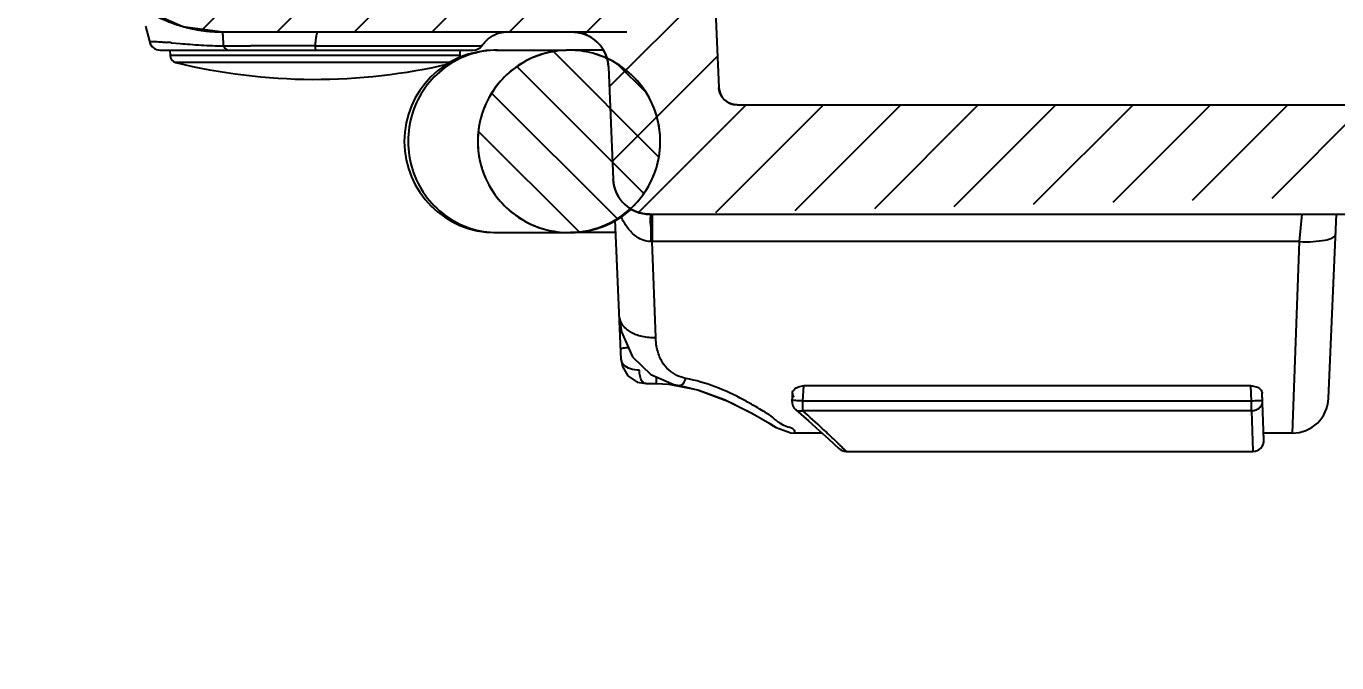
# Model space of a CAD drawing. Header units: millimetres. Extents: x 186 to 1161, y 123 to 802.
# Drawn here: x 223.36 to 259.27, y 436.98 to 454.43 of the extents above; entities that cross this region are included whole.
import ezdxf

# ---------------------------------------------------------------- set-up
doc = ezdxf.new("R2010")
doc.units = ezdxf.units.MM
doc.layers.add('dim', color=3, linetype='Continuous', lineweight=9)
doc.styles.add('FFS', font='')
doc.styles.get('FFS').set_extended_font_data('FangSong_GB2312')
doc.dimstyles.new('YanXiu', dxfattribs={"dimtxt": 2.5, "dimasz": 2.2, "dimexe": 0.66, "dimexo": 0.66, "dimgap": 0.66, "dimtad": 0, "dimzin": 1, "dimdsep": 46, "dimtxsty": 'FFS', "dimcen": 0, "dimclrd": 256, "dimclre": 131, "dimclrt": 42, "dimazin": 0, "dimtfac": 1, "dimtofl": 0, "dimtmove": 0, "dimatfit": 3, "dimfxl": 1, "dimlwd": 5, "dimlwe": 5, "dimarcsym": 0})

# ---------------------------------------------------------------- blocks, each defined once
blk = doc.blocks.new('*D111')
at = {"layer": 'Defpoints', "color": 0}
for p in [(224.2689932408221, 476.2753948796533), (217.707384913263, 457.2753948782536), (229.1189213311227, 457.2753948782536)]:
    blk.add_point(p, dxfattribs=at)
at = {"layer": 'dim', "color": 131, "lineweight": 5}
for p, q in [((223.0695932408221, 476.2753948796533), (216.507984913263, 476.2753948796533)), ((227.9195213311227, 457.2753948782536), (216.507984913263, 457.2753948782536))]:
    blk.add_line(p, q, dxfattribs=at)
at = {"layer": 'dim', "lineweight": 5}
for p, q in [((217.707384913263, 471.4753948796533), (217.707384913263, 462.0753948782536)), ((217.707384913263, 466.7753948789534), (207.3877940989333, 460.5139719427937)), ((207.3877940989333, 460.5139719427937), (207.3877940989333, 458.1151719427937))]:
    blk.add_line(p, q, dxfattribs=at)
at = {"layer": 'dim'}
for points in [[(216.907384913263, 471.4753948796533), (218.507384913263, 471.4753948796533), (217.707384913263, 476.2753948796533)], [(216.907384913263, 462.0753948782536), (218.507384913263, 462.0753948782536), (217.707384913263, 457.2753948782536)]]:
    blk.add_solid(points, dxfattribs=at)
at = {"layer": 'dim', "color": 42, "insert": (207.3877940989332, 447.2022584292802), "char_height": 6, "attachment_point": 5, "rotation": 90, "style": 'FFS'}
blk.add_mtext('19.00', dxfattribs=at)

msp = doc.modelspace()

# ---------------------------------------------------------------- hatches: boundary and pattern name
at = {"linetype": 'Continuous'}
h = msp.add_hatch(dxfattribs=at)
h.set_pattern_fill('DEFAULT__7', color=2, scale=1.5, angle=45, style=0, pattern_type=0)
h.set_pattern_definition([(45, (53.79122222052229, 445.4156503102529), (-1.0606601718, 1.0606601718), [])])
edge = h.paths.add_edge_path()
edge.add_line((225.0302352780227, 476.2753948796533), (226.2696865315229, 476.2753948796533))
edge.add_line((226.2871402673227, 478.2753948796533), (226.2696865315229, 476.2753948796533))
edge.add_line((226.2871402673227, 478.2753948796533), (227.7696865534226, 478.2753948796533))
edge.add_line((228.1190924799221, 458.2579428021534), (227.7696865534217, 478.2753948796533))
edge.add_spline(control_points=[(229.1189213307225, 457.2753948782536), (228.5412093955238, 457.2753948785528), (228.1291560984226, 457.6803185261522), (228.1190736348226, 458.2579424731537)], knot_values=[0, 0, 0, 0, 1, 1, 1, 1], weights=[1, 0.8088336329000001, 0.8088336329000001, 1], degree=3, periodic=0)
edge.add_line((229.1189213311227, 457.2753948796533), (241.6622213010223, 457.2753948796533))
edge.add_spline(control_points=[(242.1617454118223, 456.7972045733529), (242.1494072798232, 457.079794256151), (241.9450802028241, 457.2753948796505), (241.6622213010223, 457.2753948796533)], knot_values=[0, 0, 0, 0, 1, 1, 1, 1], weights=[1, 0.8149093079999999, 0.8149093079999999, 1], degree=3, periodic=0)
edge.add_line((242.1617454118223, 456.7972045733529), (242.3382936470225, 452.7535851859527))
edge.add_spline(control_points=[(242.8378177578224, 452.2753948796533), (242.5549588561225, 452.2753948796534), (242.3506317791225, 452.4709955031528), (242.3382936470225, 452.7535851859536)], knot_values=[0, 0, 0, 0, 1, 1, 1, 1], weights=[1, 0.8149093079999999, 0.8149093079999999, 1], degree=3, periodic=0)
edge.add_line((242.8378177578224, 452.2753948796533), (269.5006951998221, 452.2753948796533))
edge.add_spline(control_points=[(270.4826141198228, 452.7535851859536), (270.4779723658221, 452.7004315991533), (270.4369196861226, 452.6045403858532), (270.3125143354227, 452.4860022787532), (270.1504840810221, 452.3959133246533), (269.9607115783219, 452.3296483401534), (269.7456476022226, 452.2866779088533), (269.5851853617223, 452.2753948796533), (269.5006951998221, 452.2753948796533)], knot_values=[0, 0, 0, 0, 0.1666666667, 0.3333333333, 0.5, 0.6666666667, 0.8333333333, 1, 1, 1, 1], degree=3, periodic=0)
edge.add_spline(control_points=[(270.8380207113223, 456.7972045733529), (270.7984253385221, 456.3496425424535), (270.719306739622, 455.4533656583533), (270.6008402899224, 454.105492130753), (270.5220004131224, 453.2046049464532), (270.4826141198228, 452.7535851859536)], knot_values=[0, 0, 0, 0, 0.3333333333, 0.6666666667, 1, 1, 1, 1], degree=3, periodic=0)
edge.add_spline(control_points=[(271.8701575900222, 457.2753948796533), (271.7844208313227, 457.2753948796533), (271.6207672849223, 457.2656186680531), (271.3980811826223, 457.2262407868536), (271.2001472952225, 457.1638382774534), (271.0254370847224, 457.075262643353), (270.8871223517226, 456.9518955484534), (270.8429161474223, 456.8525396078528), (270.8380207113223, 456.7972045733529)], knot_values=[0, 0, 0, 0, 0.1666666667, 0.3333333333, 0.5, 0.6666666667, 0.8333333333, 1, 1, 1, 1], degree=3, periodic=0)
edge.add_line((271.8701575900222, 457.2753948796533), (291.2689919454224, 457.2753948796533))
edge.add_line((291.2689919454224, 454.2753948796533), (291.2689919454224, 457.2753948796533))
edge.add_line((280.6166021642221, 454.2753948796533), (291.2689919454224, 454.2753948796533))
edge.add_spline(control_points=[(277.5031859438222, 453.3190142670535), (277.5135709845226, 453.4039553524533), (277.5914755422218, 453.5548314605528), (277.7946470778224, 453.7321912187533), (278.0668688602227, 453.8822129023536), (278.3913145541219, 454.0043291481531), (278.7407115491224, 454.0986269429529), (279.1373902337218, 454.1748278214534), (279.5748059453226, 454.2306978767535), (280.0613480707225, 454.2665386644528), (280.4252986081219, 454.2753948796533), (280.6166021642221, 454.2753948796533)], knot_values=[0, 0, 0, 0, 0.1111111111, 0.2222222222, 0.3333333333, 0.4444444444, 0.5555555556, 0.6666666667, 0.7777777778, 0.8888888889, 1, 1, 1, 1], degree=3, periodic=0)
edge.add_arc((1397.269252818822, 316.4433947074529), 1128.1006104729, 173.0309707834, 173.1889110912)
edge.add_spline(control_points=[(274.5897549265219, 449.2753948796533), (274.7434735018223, 449.2753948796533), (275.0371146899224, 449.287798362853), (275.4346568626224, 449.3333174470533), (275.793996523922, 449.3999047305531), (276.1171211193223, 449.4842357992536), (276.4093340192221, 449.5862456412531), (276.6711589873221, 449.7089172688536), (276.889775582622, 449.8504966074531), (277.061999754922, 450.0235195662533), (277.1213341308221, 450.1581409204534), (277.1301299303223, 450.2317754923531)], knot_values=[0, 0, 0, 0, 0.1111111111, 0.2222222222, 0.3333333333, 0.4444444444, 0.5555555556, 0.6666666667, 0.7777777778, 0.8888888889, 1, 1, 1, 1], degree=3, periodic=0)
edge.add_line((240.4445884022225, 449.2753948796533), (274.5897549265228, 449.2753948796533))
edge.add_spline(control_points=[(240.4445884022225, 449.2753948796533), (239.8788705986226, 449.2753948796524), (239.4702164446235, 449.6665961267525), (239.4455401806226, 450.2317754923531)], knot_values=[0, 0, 0, 0, 1, 1, 1, 1], weights=[1, 0.8149093079999999, 0.8149093079999999, 1], degree=3, periodic=0)
edge.add_line((239.3107484247221, 453.3190142670535), (239.4455401806217, 450.2317754923531))
edge.add_spline(control_points=[(238.3117002032222, 454.2753948796533), (238.8774180067221, 454.2753948796524), (239.2860721607231, 453.8841936326534), (239.3107484247221, 453.3190142670535)], knot_values=[0, 0, 0, 0, 1, 1, 1, 1], weights=[1, 0.8149093079999999, 0.8149093079999999, 1], degree=3, periodic=0)
edge.add_line((228.7417109119224, 454.2753948796533), (238.3117002032222, 454.2753948796533))
edge.add_spline(control_points=[(224.7430816119222, 458.1706870891528), (224.8031523022236, 455.8766799188505), (226.4469173731221, 454.2753948796478), (228.7417109118223, 454.2753948796533)], knot_values=[0, 0, 0, 0, 1, 1, 1, 1], weights=[1, 0.8108679620999999, 0.8108679620999999, 1], degree=3, periodic=0)
edge.add_line((224.2873233879227, 475.5753948796535), (224.7430816830229, 458.1706870895539))
edge.add_line((224.9689932158226, 475.5753948796535), (224.2873233879227, 475.5753948796535))
edge.add_line((225.0302352780227, 476.2753948796533), (224.9689932158226, 475.5753948796535))
edge = h.paths.add_edge_path()
edge.add_line((291.2689919454224, 450.2317754923531), (291.2689919454224, 449.2753948796533))
edge.add_line((291.2689919454224, 450.2317754923531), (291.2689919454224, 453.3190142670535))
edge.add_line((291.2689919454224, 453.3190142670535), (291.2689919454224, 454.2753948796533))
edge.add_line((291.2689919454224, 454.2753948796533), (291.2689919454224, 457.2753948796533))
edge.add_line((291.2689919454224, 456.7972045733529), (291.2689919454224, 457.2753948796533))
edge.add_line((291.2689919454224, 452.7535851859536), (291.2689919454224, 456.7972045733538))
edge.add_line((291.2689919454224, 452.7535851859536), (291.2689919454224, 452.2753948796533))
edge.add_line((291.2689919454224, 449.5753948796535), (291.2689919454224, 452.2753948796533))
edge.add_line((291.2689919454224, 449.2753948796533), (291.2689919454224, 449.5753948796535))
edge = h.paths.add_edge_path()
edge.add_line((357.5077479736219, 476.2753948796533), (356.2683075586219, 476.2753948796533))
edge.add_line((357.5689900303223, 475.5753948796535), (357.5077479736228, 476.2753948796533))
edge.add_line((357.5689900303223, 475.5753948796535), (358.2506597935226, 475.5753948796535))
edge.add_line((357.7949015420227, 458.1706871030535), (358.2506597935226, 475.5753948796535))
edge.add_spline(control_points=[(353.796272269522, 454.2753948796533), (356.0910658144221, 454.2753948796542), (357.7348308871224, 455.8766799259536), (357.7949015698223, 458.1706871027534)], knot_values=[0, 0, 0, 0, 1, 1, 1, 1], weights=[1, 0.8108679612999999, 0.8108679612999999, 1], degree=3, periodic=0)
edge.add_line((353.796272269522, 454.2753948796533), (340.2516894136215, 454.2753948796533))
edge.add_arc((340.2516893994225, 453.2753947710532), 1.0000001087, 89.99999918799998, 139.4584049884)
edge.add_line((339.4917550314221, 453.9253947506529), (328.3217303842221, 453.9253947506529))
edge.add_line((328.3217303842221, 453.9253947506529), (328.3217303842221, 448.6253950087528))
edge.add_line((339.1703709552221, 448.6253950087528), (328.3217303842221, 448.6253950087528))
edge.add_line((339.0941374070226, 444.2579781468528), (339.170370955223, 448.6253950087528))
edge.add_arc((338.094350366322, 444.2754545930536), 0.9999645245000001, 269.9985444484, 358.9985621318)
edge.add_line((338.0943249630227, 443.2753949285532), (336.9991513172226, 443.2753949285532))
edge.add_line((336.8943876546218, 446.2753948796533), (336.9991513172217, 443.2753949285532))
edge.add_line((325.3756233379227, 446.2753948796533), (336.8943876546227, 446.2753948796533))
edge.add_line((325.3756233379227, 446.2753948796533), (325.2708610311229, 443.2753949285532))
edge.add_line((325.270861031122, 443.2753949285532), (324.488244577622, 443.2753949285532))
edge.add_spline(control_points=[(323.4891982585223, 444.2318411164531), (323.5138835661218, 443.6666686602538), (323.9225366852225, 443.2754757407518), (324.4882479849221, 443.2754769997534)], knot_values=[0, 0, 0, 0, 1, 1, 1, 1], weights=[1, 0.8149125993, 0.8149125993, 1], degree=3, periodic=0)
edge.add_line((323.2689919454224, 449.2753948796533), (323.4891975379223, 444.2318576175537))
edge.add_line((323.2689919454224, 449.2753948796533), (321.2847142792225, 449.2753948796533))
edge.add_line((321.2689919454224, 449.5753948796535), (321.2847142792225, 449.2753948796533))
edge.add_line((321.2689919454224, 449.5753948796535), (291.2689919454224, 449.5753948796535))
edge.add_line((291.2689919454224, 449.5753948796535), (291.2689919454224, 452.2753948796533))
edge.add_line((322.681716620822, 452.2753948796533), (291.2689919454224, 452.2753948796533))
edge.add_line((322.681716620822, 452.2753948796533), (322.7604167294221, 456.7841210828535))
edge.add_spline(control_points=[(322.7604167294221, 456.7841210828535), (322.7651473024244, 457.0551354267525), (322.9508645381247, 457.2525696215523), (323.2210834123225, 457.2738513722531)], knot_values=[0, 0, 0, 0, 1, 1, 1, 1], weights=[1, 0.8268245022, 0.8268245022, 1], degree=3, periodic=0)
edge.add_line((340.8367329885223, 457.2738505322529), (323.2213109757222, 457.2738505322529))
edge.add_spline(control_points=[(340.8369712225222, 457.2738878383532), (340.8498789163486, 457.2748922799295), (340.8628158734223, 457.2753948796301), (340.8757625898224, 457.2753948796533)], knot_values=[0, 0, 0, 0, 1, 1, 1, 1], weights=[1, 0.9994974634999999, 0.9994974634999999, 1], degree=3, periodic=0)
edge.add_line((353.4190507009225, 457.2753948796533), (340.8757625898224, 457.2753948796533))
edge.add_spline(control_points=[(354.418898395922, 458.2579424732528), (354.4088159324219, 457.6803185270535), (353.996762635622, 457.2753948800562), (353.4190507011226, 457.2753948799534)], knot_values=[0, 0, 0, 0, 1, 1, 1, 1], weights=[1, 0.8088336328, 0.8088336328, 1], degree=3, periodic=0)
edge.add_line((354.7683073091221, 478.2753948796533), (354.4189013763225, 458.2579424211533))
edge.add_line((356.2508538201218, 478.2753948796533), (354.7683073091221, 478.2753948796533))
edge.add_line((356.2683075586219, 476.2753948796533), (356.2508538201218, 478.2753948796533))
h = msp.add_hatch(dxfattribs=at)
h.set_pattern_fill('DEFAULT__5', color=2, angle=135, style=0, pattern_type=0)
h.set_pattern_definition([(135, (53.79122222052229, 445.4156503102529), (-0.7071067812, -0.7071067812), [])])
edge = h.paths.add_edge_path()
edge.add_spline(control_points=[(240.7337582818227, 451.2753948796533), (240.7337582818227, 451.4966406349529), (240.6773853662226, 451.9233498694537), (240.4251176243224, 452.5379473043529), (240.0234347883224, 453.0614689390529), (239.4993231244225, 453.4645092544531), (238.8886075117225, 453.7177355074534), (238.2329016223221, 453.8042171784534), (237.577142260322, 453.717765051653), (236.9663873285226, 453.4645485227536), (236.4422325633222, 453.0615068936529), (236.0405184998226, 452.5379777534533), (235.788230899122, 451.9233791943532), (235.7318490394227, 451.4966520824535), (235.7318490394227, 451.2753948796533)], knot_values=[0, 0, 0, 0, 0.0833333333, 0.1666666667, 0.25, 0.3333333333, 0.4166666667, 0.5, 0.5833333333, 0.6666666667, 0.75, 0.8333333333, 0.9166666667, 1, 1, 1, 1], degree=3, periodic=0)
edge.add_spline(control_points=[(235.7318490394227, 451.2753948796533), (235.7318490394227, 451.0541555434536), (235.7882206942222, 450.6274559287529), (236.0404920663223, 450.0128595748536), (236.4421817022221, 449.4893368257533), (236.9663057024227, 449.0862898293533), (237.5770328550225, 448.8330577730528), (238.2327467007226, 448.7465725822528), (238.8884980938219, 448.8330211826531), (239.4992414985227, 449.0862319133528), (240.0233839015218, 449.4892668369528), (240.4250911543222, 450.0127948351535), (240.6773751239225, 450.627394385853), (240.7337582818227, 451.0541311977529), (240.7337582818227, 451.2753948796533)], knot_values=[0, 0, 0, 0, 0.0833333333, 0.1666666667, 0.25, 0.3333333333, 0.4166666667, 0.5, 0.5833333333, 0.6666666667, 0.75, 0.8333333333, 0.9166666667, 1, 1, 1, 1], degree=3, periodic=0)
edge = h.paths.add_edge_path()
edge.add_line((333.8217303842221, 448.7753950164531), (333.8217303842221, 453.7753947428535))
edge.add_line((343.8217303842221, 453.7753947428535), (333.8217303842221, 453.7753947428535))
edge.add_spline(control_points=[(348.1523347622224, 451.2753948796533), (348.1523347622224, 451.4570371504531), (348.1078093231226, 451.8003739768535), (347.933534148222, 452.2658056015532), (347.6846696587227, 452.6517999988534), (347.4054255792225, 452.9493120798531), (347.1065882095227, 453.1831746983532), (346.793995184622, 453.3659647182528), (346.4611616478223, 453.5100370940534), (346.1127676302222, 453.6173510966535), (345.757730110422, 453.6910445942528), (345.3983773308219, 453.7372301272533), (345.0342223985226, 453.7624205811533), (344.6574951336224, 453.7731944100531), (344.2598025742227, 453.7755726434532), (343.9711459902219, 453.7753947428535), (343.8217303842221, 453.7753947428535)], knot_values=[0, 0, 0, 0, 0.0714285714, 0.1428571429, 0.2142857143, 0.2857142857, 0.3571428571, 0.4285714286, 0.5, 0.5714285714, 0.6428571429, 0.7142857143000001, 0.7857142856999999, 0.8571428570999999, 0.9285714286, 1, 1, 1, 1], degree=3, periodic=0)
edge.add_spline(control_points=[(343.8217303842221, 448.7753950164531), (343.9750037900221, 448.7753950164531), (344.2820157101223, 448.7751368193528), (344.7459343374221, 448.7783457253533), (345.207290929322, 448.7963325344533), (345.662923995822, 448.8425036153528), (346.1061321965226, 448.9288017863535), (346.5216942515226, 449.0609849705531), (346.8951825759223, 449.2362549557536), (347.224662834722, 449.4512028992528), (347.5083983454224, 449.7024886097531), (347.7403647280225, 449.980480113253), (347.9214789025227, 450.2793303220531), (348.0534796792226, 450.5982324815529), (348.134033833122, 450.9321645486532), (348.1523347622224, 451.1598636886536), (348.1523347622224, 451.2753948796533)], knot_values=[0, 0, 0, 0, 0.0714285714, 0.1428571429, 0.2142857143, 0.2857142857, 0.3571428571, 0.4285714286, 0.5, 0.5714285714, 0.6428571429, 0.7142857143000001, 0.7857142856999999, 0.8571428570999999, 0.9285714286, 1, 1, 1, 1], degree=3, periodic=0)
edge.add_line((343.8217303842221, 448.7753950164531), (333.8217303842221, 448.7753950164531))

# ---------------------------------------------------------------- linework, layer by layer
at = {"color": 7, "linetype": 'Continuous'}
for p, q in [((242.1617454118223, 456.7972045733529), (242.3382936470225, 452.7535851859536)), ((242.1617454118223, 456.7972045733529), (242.3382936470225, 452.7535851859536)), ((226.6352318785221, 454.8749899399534), (227.646753133422, 454.4281788146534)), ((226.622508081422, 454.4327228619529), (226.7329325200226, 454.0199173443532)), ((227.646753133422, 454.4281788146534), (228.7417046278224, 454.2753948796533)), ((228.7414057889218, 454.2753948796533), (239.8123771071223, 454.2753948796533)), ((228.7426597894219, 454.2753949926534), (228.741709197122, 454.2753948796533)), ((228.7417109119224, 454.2753948796533), (238.3117002032222, 454.2753948796533)), ((227.0277573593221, 453.7753948796533), (235.6082123958222, 453.7753948796533)), ((227.2951745428227, 453.7753948796533), (227.2977324887224, 453.6288502542536)), ((227.2951745428227, 453.7753948796533), (227.2977324887224, 453.6288502542536)), ((227.3274955436227, 453.9802172495536), (227.5799610147224, 453.9578902382534)), ((231.2797060389221, 453.897865185553), (234.8122168667223, 453.8979777571528)), ((234.8122168667223, 453.8979777571528), (235.3350860531227, 453.8986837586533)), ((235.2428093480221, 453.7753948796533), (235.2402514021223, 453.6288502542536)), ((235.2428093480221, 453.7753948796533), (235.2402514021223, 453.6288502542536)), ((235.3350860531227, 453.8986837586533), (235.8500013812227, 453.8978052218533)), ((236.2191363169222, 453.7753948796533), (238.1520374570227, 453.7753948796533)), ((239.1705009638226, 453.7753948796533), (238.2689919454224, 453.7753948796533)), ((238.7162535066227, 453.7230891578536), (238.7162535066227, 453.7753948796533)), ((235.2402514021223, 453.6288502542536), (227.2977324887224, 453.6288502542536)), ((235.0044570078226, 453.4381280914529), (227.4499375127225, 453.4381280914529)), ((239.3107484247221, 453.3190142670535), (239.4455401806226, 450.2317754923531)), ((239.3107484247221, 453.3190142670535), (239.4455401806226, 450.2317754923531)), ((242.8378177578224, 452.2753948796533), (269.5006951998221, 452.2753948796533)), ((242.8378177578224, 452.2753948796533), (269.5006951998221, 452.2753948796533)), ((239.6610104264219, 445.2966955013533), (239.4940301928227, 449.1211716229534)), ((240.4445884022225, 449.2753948796533), (319.2874552097219, 449.2753948796533)), ((240.4445884022225, 449.2753948796533), (274.5897549265219, 449.2753948796533)), ((240.5100805285219, 449.2753948795532), (240.5100821229225, 448.5253553653536)), ((258.3117001914225, 449.2753948796533), (258.246205476722, 448.5253558818529)), ((259.048785621022, 444.2318408528533), (259.2689919429222, 449.2753948224533)), ((236.2191363169222, 448.7753948796533), (238.1520374570227, 448.7753948796533)), ((239.5091271314222, 448.7753948796533), (238.2689919454224, 448.7753948796533)), ((238.7162535066227, 448.7753948796533), (238.7162535066227, 448.827700601453)), ((258.2462087135227, 448.525392790553), (240.5100844739227, 448.5253553655537)), ((240.6084313641222, 445.897336681053), (240.5100844739227, 448.5253553655537)), ((258.2462087135227, 448.525392790553), (258.0497373994222, 443.2753948802535)), ((239.6609394254219, 445.298641735453), (239.6946291102222, 445.1031501498535)), ((239.6946291102222, 445.1031501498535), (239.8470818760225, 444.8421765584533)), ((239.8470818760225, 444.8421765584533), (240.0984949273225, 444.6766250827529)), ((240.0984949273225, 444.6766250827529), (240.3481720786222, 444.6329454573531)), ((240.6189212898225, 444.8208177800532), (240.6189218375221, 444.6329448021531)), ((240.3482027111222, 444.6329444276532), (240.3478120334221, 444.632945362953)), ((240.3488805428224, 444.6329443600532), (240.6189254180226, 444.6329443600532)), ((240.6189229091224, 444.6329568531535), (240.9684867045225, 444.616556779253)), ((240.9684867045225, 444.616556779253), (241.7634565387225, 444.4620477796532)), ((241.1010479043225, 444.6118880805532), (241.2671891284226, 444.5770266386533)), ((241.2661165351219, 444.5771174743529), (241.7811069138224, 444.457027032953)), ((241.7634565387225, 444.4620477796532), (242.4969291945226, 444.1943483051534)), ((241.7811069138224, 444.457027032953), (242.5880178057223, 444.1539951127531)), ((244.3553458253227, 444.3753630961535), (244.3406832978226, 444.1648607553532)), ((244.6399512477219, 444.1543855665529), (244.669134817922, 444.5726948400531)), ((256.9220029006219, 444.5726948357531), (244.6691348092227, 444.5726948358531)), ((256.9366105821227, 444.1543855664529), (256.9220029006219, 444.5726948357531)), ((257.2364278303221, 444.1543855664529), (257.228719379822, 444.3751267048535)), ((257.2737405595226, 443.0858888018536), (257.228719379822, 444.3751267048535)), ((242.4969291945226, 444.1943483051534), (242.7971479799226, 444.0486028232533)), ((256.9366105821227, 444.1543855664529), (244.6399512477219, 444.1543855665529)), ((244.6399512476219, 443.8884374192528), (244.6399512589223, 444.1543855648531)), ((256.9366105821227, 443.8884374190536), (256.9366105821227, 444.1543855664529)), ((243.1080773435224, 443.8976577386536), (243.4038289898226, 443.7314121706529)), ((244.4459015424227, 443.9151260717533), (244.791352923422, 443.6167345132533)), ((244.446117529822, 443.914943034353), (244.4460310843224, 443.9150162683534)), ((256.9366105821227, 443.8884374190536), (244.6399512427224, 443.8884374192528)), ((244.791352923422, 443.6167345132533), (245.1013314586226, 443.3405459952535)), ((256.9366105821227, 443.8884374190536), (256.9734493915221, 442.7895567236535)), ((245.1728327325227, 443.2753948796533), (244.4156092246221, 443.2753948796533)), ((245.1013314586226, 443.3405459952535), (245.3370762371223, 443.1256388585532)), ((258.0497380214219, 443.2753948796533), (257.2671228582221, 443.2753948796533)), ((245.3357917316225, 443.126908565953), (245.4992236657226, 442.9757982042536)), ((245.3370762371223, 443.1256388585532), (245.5000247995222, 442.9749569198536)), ((245.4992236657226, 442.9757982042536), (245.6269550141224, 442.8564349136529)), ((245.5220161086227, 443.0751965959532), (245.5231606716225, 443.0741019514533)), ((245.8301320131222, 442.7753948796533), (256.9734493777223, 442.7753948796533))]:
    msp.add_line(p, q, dxfattribs=at)
for points in [[(239.6095255537221, 446.4761774727529), (239.6673661615223, 446.0506235363534), (239.9691895022224, 445.3708861014536)], [(239.9691895022224, 445.3708861014536), (240.475343000322, 444.883037470853), (241.1010479043225, 444.6118880805532)], [(242.5880178057223, 444.1539951127531), (243.2583030584219, 443.8162012113532), (243.7316811448227, 443.5403928144531), (243.9058657000223, 443.4324052932532)], [(243.6954946759224, 443.561476451953), (243.830835127922, 443.479313128453), (243.9058657000223, 443.4324052932532)], [(243.9058657000223, 443.4324052932532), (244.3087300428224, 443.2846319641528), (244.4436497612223, 443.2754881518529)], [(245.6269550141224, 442.8564349136529), (245.6936104345223, 442.8092386314536), (245.7705280418222, 442.7817682415532), (245.8320303927221, 442.7753963462535)]]:
    msp.add_lwpolyline(points, dxfattribs=at)
for centre, radius, start, end in [((228.7417109118223, 458.2753948796533), 4, 181.4999999611013, 270.0000000001042), ((228.739898185022, 458.2712532383537), 3.9956959936, 253.88858439251, 254.5926572483889), ((228.7403077565223, 458.2727517104529), 3.9972494275, 254.5927039986968, 258.2666996378099), ((228.7397845938222, 458.2701436787536), 3.9945897556, 258.2665836275897, 260.3448831461027), ((227.0277582365225, 454.0753948796535), 0.3, 190.656764373685, 269.9999999993225), ((228.7419086477221, 458.2840635284535), 4.0086686803, 260.3483224747775, 269.9928126546895), ((238.3118569881226, 453.2753948796533), 0.9999477752, 2.500000000018232, 90.00898311671413), ((225.7606647788225, 435.9730938726532), 18.0751611599, 85.02712043327756, 85.40385288009803), ((229.9482167704227, 480.7778134742537), 26.9242811921, 264.9537503785867, 265.5191268264804), ((229.071903407922, 469.5653271658537), 15.6776032471, 265.510519738283, 266.6303272870035), ((228.8547195456222, 465.9109197062533), 12.0167485051, 266.6399093253943, 269.5850186677258), ((229.0580380981219, 514.8522280084533), 60.9584331179, 269.7270920574163, 269.850410929014), ((229.1301609477223, 569.431824303553), 115.5380531277, 269.8853100913857, 270.1842417403256), ((231.3833740164227, -50.8703135293465), 504.7681893605, 90.01176725818596, 90.21358904121479), ((236.2162535066227, 451.2753948796533), 2.5, 90, 270), ((235.6082140517219, 454.0753948796535), 0.3, 269.9996837457016, 323.7032004791782), ((238.232298696922, 451.274848105453), 2.5004986776, 89.98783576561627, 179.9874711107752), ((238.2323611498223, 451.2699837025536), 2.5054112209, 74.99290094771304, 89.9892876071054), ((238.2317722184225, 451.2711997944532), 2.5043892585, 65.56057685452213, 74.97268265141766), ((227.497702027822, 453.6323407355528), 0.2, 180.9999999999765, 256.1829417743979), ((231.2689919454224, 468.966573388853), 15.9911785092, 256.1829417743979, 283.3501185187765), ((235.0402818630218, 453.6323407355528), 0.2, 339.8192602543012, 359.0000000000235), ((238.2689919454224, 451.2753948796533), 2.5, 65.45454545450477, 66.79084905907503), ((238.2339879703222, 451.275341042953), 2.4997023625, 0.004083780592782231, 65.56754155198081), ((242.8378177578224, 452.7753948796533), 0.5, 182.5000000000182, 270), ((238.2322990865223, 451.275942045653), 2.5004986566, 180.0125378629155, 270.012118700483), ((238.2343725314222, 451.2754319690528), 2.4993852104, 316.929808474301, 359.9991497648974), ((240.4445884022225, 450.2753948796533), 1, 182.5000000000182, 270), ((238.2329634488224, 451.2766694789532), 2.5012691379, 269.9968968736993, 312.6515944835133), ((238.2689919454224, 451.2753948796533), 2.5, 270, 312.2427632342981), ((238.2399444399225, 451.2695303135531), 2.4912899643, 312.6447554291253, 315.0463852031167), ((238.2405538806224, 451.2688206416531), 2.4903572696, 315.0480331835906, 316.9438079505143), ((241.3672426000221, 449.9696491283528), 1.8676142257, 203.5070349198322, 205.7099640443337), ((240.3483463319226, 443.0132394085529), 5.5144503664, 88.31926360859774, 88.66003796849441), ((236.5339647001219, 432.3966715646536), 13.4576411613, 57.80379111428462, 59.7793164616951), ((244.6399552439225, 444.1439165282534), 0.3000039297, 175.9967431325111, 229.7503872955268), ((258.0497381030227, 444.2754763549535), 1, 269.9999596977046, 357.4990758172027), ((225.7804982608222, 422.5773812494533), 28.4577139787, 47.02122949967246, 48.49242544061155), ((221.1342464283225, 417.5831977784535), 35.2789641811, 46.26819627790258, 47.03007100899886), ((218.091122611022, 414.3930739322529), 39.6877573113, 46.03667963299637, 46.27510477718879), ((256.9739239667224, 443.0754001855537), 0.3, 269.9999970328969, 2.000000000003726)]:
    msp.add_arc(centre, radius, start, end, dxfattribs=at)
for points, start_tangent, end_tangent in [([(224.7430816119222, 458.1706870891528), (224.744464458422, 458.1270008428535), (224.746333798922, 458.0831405548531), (224.7486956410221, 458.0391131686536), (224.7515558890227, 457.9949258198528), (224.7549203374219, 457.9505858350528), (224.7587946647227, 457.9061007309535), (224.7631844267225, 457.8614782130533), (224.7680950499225, 457.8167261739534), (224.7735318251225, 457.771852691553), (224.7794999006219, 457.7268660269535), (224.7860042758221, 457.6817746224531), (224.7930497946227, 457.6365870985535), (224.8006411386223, 457.5913122516529), (224.8087828206226, 457.5459590503531), (224.8174791785223, 457.500536632753), (224.8267343682219, 457.4550543024532), (224.8365523577222, 457.4095215248533), (224.8469369203222, 457.363947922953), (224.8578916289225, 457.3183432731537), (224.8694198493222, 457.2727175003536), (224.8815247345219, 457.2270806730528), (224.8942092183224, 457.1814429984531), (224.9074760103222, 457.1358148168536), (224.9213275893226, 457.0902065957532), (224.9357661983222, 457.0446289241534), (224.9507938392226, 456.9990925063528), (224.9664122673221, 456.9536081554531), (224.9826229865221, 456.9081867866532), (224.999427244722, 456.8628394101531), (225.0168260287219, 456.817577124453), (225.0348200606222, 456.7724111084533), (225.0534097928221, 456.7273526142533), (225.0725954052223, 456.6824129593531), (225.0923768005223, 456.6376035182536), (225.112753601722, 456.5929357148532), (225.1337251489222, 456.5484210135535), (225.1552904961227, 456.5040709112534), (225.1774484092221, 456.4598969281531), (225.2001973637225, 456.4159105995529), (225.223535542922, 456.3721234662532), (225.2474608363227, 456.3285470660528), (225.2719708386221, 456.285192924053), (225.2970628487219, 456.2420725439531), (225.3227338691222, 456.1991973983529), (225.3489806062225, 456.1565789194535), (225.3757994700227, 456.114228489653), (225.403186574722, 456.072157432053), (225.4311377403219, 456.030377000953), (225.4596484928225, 455.9888983724529), (225.4887140668225, 455.947732634753), (225.5183294070221, 455.9068907791532), (225.5484891706219, 455.8663836902531), (225.5791877301226, 455.8262221366529), (225.6104191767226, 455.7864167621535), (225.6421773232223, 455.7469780760537), (225.674455708122, 455.7079164444528), (225.707247599822, 455.6692420813531), (225.7405460010223, 455.6309650397532), (225.7743436536221, 455.5930952031529), (225.8086330437227, 455.5556422771531), (225.8434064073226, 455.5186157809528), (225.8786557362218, 455.4820250400533), (225.9143727837227, 455.445879177453), (225.9505490715219, 455.4101871069531), (225.9871758960226, 455.374957525353), (226.0242443356219, 455.3401989054535), (226.0617452577226, 455.3059194895529), (226.0996693263223, 455.2721272825536), (226.1380070097221, 455.2388300458531), (226.1767485887221, 455.2060352916531), (226.2158841642222, 455.1737502770536), (226.2554036662223, 455.1419819991531), (226.295296861922, 455.1107371894529), (226.3355533647227, 455.080022310153), (226.3761626428222, 455.0498435489533), (226.4171140286226, 455.0202068159531), (226.458396727422, 454.991117739253), (226.4999998267222, 454.9625816626528), (226.5419123059219, 454.9346036420536), (226.5841230452224, 454.9071884433531), (226.6266208354227, 454.8803405401529), (226.6693943871223, 454.8540641120533), (226.7124323404223, 454.8283630435533), (226.7557232745221, 454.8032409222531), (226.7992557168227, 454.7787010390537), (226.843018152922, 454.7547463872531), (226.8869990355224, 454.7313796630531), (226.9311867944225, 454.7086032653531), (226.9755698452227, 454.6864192970531), (227.0201365990224, 454.6648295658531), (227.064875471222, 454.6438355857533), (227.1097748909224, 454.6234385788537), (227.1548233092226, 454.6036394770533), (227.2000092085227, 454.5844389251531), (227.2453211111224, 454.5658372828536), (227.2907475871225, 454.5478346279531), (227.3362772632227, 454.5304307597532), (227.3818988308221, 454.5136252024529), (227.4276010534222, 454.4974172090531), (227.4733727746225, 454.4818057651535), (227.5192029258224, 454.4667895937534), (227.5650805331225, 454.452367159153), (227.6109947245222, 454.4385366722533), (227.656934736422, 454.4252960953534), (227.7028899208226, 454.4126431469529), (227.7488497510221, 454.4005753077533), (227.7948038277227, 454.3890898255529), (227.8407418853221, 454.3781837212534), (227.8866537970225, 454.3678537947533), (227.9325295801227, 454.3580966305533), (227.9783594012224, 454.3489086042534), (228.0241335808223, 454.3402858883535), (228.0698425981227, 454.3322244586532), (228.1154770946223, 454.3247201010533), (228.1610278789221, 454.3177684173531), (228.2064859295224, 454.311364832053), (228.2518423989222, 454.3055045990529), (228.2970886164221, 454.300182808053), (228.3422160911223, 454.2953943912532), (228.3872165147222, 454.2911341298529), (228.4320817636226, 454.2873966612531), (228.4768039010223, 454.2841764848533), (228.5213751792226, 454.2814679693536), (228.5657880408226, 454.2792653593531), (228.6100351203222, 454.2775627814533), (228.6541092452226, 454.2763542512537), (228.6980034371227, 454.2756336797536), (228.7417109118223, 454.2753948796533)], (0.02617694762221034, -0.9996573249935121), (1, 0)), ([(226.7329053535223, 454.0200418282536), (226.7684908284227, 454.0175437340529), (226.7982132382222, 454.0161516084534), (226.8413721394227, 454.0141411393531), (226.9008536140227, 454.0110914376535), (226.9793082740225, 454.0065089843536), (227.080315325722, 453.9998135617532), (227.2090617006224, 453.9901301803536)], (-0.9767442152545472, -0.2144078775763115), (0.9968139819575017, -0.07976142785851889)), ([(228.7676855136224, 453.8944863872537), (228.7622992042225, 453.983761815153), (228.7575132787224, 454.061133852653), (228.7533277372222, 454.1266024997528), (228.7497425796219, 454.1801677565534), (228.7467578060223, 454.2218296229537), (228.7443734164226, 454.2515880988528), (228.7434063655219, 454.2620035654534), (228.7425894106218, 454.2694431844536), (228.7419225518224, 454.2739069558536), (228.7414057889218, 454.2753948796533)], (-0.05977217393952337, 0.9982120452201243), (-1, 0)), ([(231.2797060389221, 453.897865185553), (231.2976479622221, 454.0630344267536), (231.3158179460224, 454.1810124561532), (231.3342159904223, 454.2517992737528), (231.3435005353222, 454.2694959781536), (231.3528420953226, 454.2753948796533)], (0.1115835629360979, 0.9937550545695283), (1, 0)), ([(235.8500013812227, 453.8978052218533), (235.9535930178226, 454.0215531633528)], (0.5919655259017744, 0.8059632846127891), (0.6933923639082318, 0.7205602193250432)), ([(235.9535930178226, 454.0215531633528), (236.0430212191222, 454.1039044736533)], (0.6933923640233847, 0.7205602192142321), (0.7775100602803255, 0.6288705003121745)), ([(236.0430212191222, 454.1039044736533), (236.5189919454224, 454.2753948796533)], (0.7775100605834878, 0.6288704999373568), (1, 0)), ([(238.3117002032222, 454.2753948796533), (238.3225282643225, 454.2753362544534), (238.3334015835226, 454.2751593769533), (238.3443185038223, 454.2748627613535), (238.3552773219226, 454.274444945853), (238.3662762883223, 454.2739044945536), (238.3773136076225, 454.2732399984532), (238.3883874389221, 454.2724500776528), (238.399495895922, 454.2715333822532), (238.4106370474219, 454.2704885942528), (238.4218089178221, 454.2693144292532), (238.4330094879224, 454.2680096374531), (238.4442366948224, 454.2665730061533), (238.4554884332219, 454.2650033602529), (238.4667625560223, 454.2632995647534), (238.4780568747219, 454.2614605254537), (238.4893691606221, 454.2594851913534), (238.5006971455223, 454.2573725554528), (238.512038522822, 454.2551216567533), (238.5233909482222, 454.2527315813529), (238.5347520414225, 454.250201464353), (238.5461193864221, 454.2475304908528), (238.5574905336225, 454.2447178977534), (238.5688630002223, 454.2417629750532), (238.5802342722227, 454.238665066953), (238.5916018054222, 454.2354235735536), (238.6029630269222, 454.232037951853), (238.6143153369221, 454.2285077170534), (238.6256561097225, 454.2248324441532), (238.6369826957225, 454.2210117682532), (238.6482924233223, 454.2170453866536), (238.6595825997219, 454.2129330592531), (238.6708505139222, 454.2086746095536), (238.6820934375219, 454.2042699261535), (238.6933086270219, 454.1997189629535), (238.7044933258221, 454.1950217403535), (238.7156447658226, 454.1901783460532), (238.7267601699223, 454.1851889354537), (238.737836753422, 454.1800537327533), (238.7488717267224, 454.1747730309532), (238.7598622967225, 454.1693471926535), (238.770805669822, 454.1637766503534), (238.7816990531219, 454.1580619069534), (238.7925396574219, 454.1522035356536), (238.8033246987225, 454.1462021806535), (238.8140514008219, 454.1400585565532), (238.8247169977221, 454.1337734491533), (238.8353187353223, 454.127347714553), (238.8458538740224, 454.1207822795529), (238.8563196907226, 454.1140781415531), (238.8667134815223, 454.1072363674537), (238.8770325633222, 454.1002580941529), (238.8872742764224, 454.0931445273534), (238.8974359867225, 454.0858969412536), (238.9075150878225, 454.0785166781532), (238.9175090031222, 454.0710051472531), (238.9274151882219, 454.0633638239531), (238.9372311327224, 454.0555942491535), (238.9469543625219, 454.0476980280534), (238.9565824419224, 454.0396768290536), (238.9661129752221, 454.0315323828534), (238.9755436094219, 454.0232664809535), (238.9848720354221, 454.014880974453), (238.9940959902224, 454.0063777726534), (239.0032132589222, 453.997758841753), (239.012221676222, 453.9890262031529), (239.0211191281223, 453.9801819318534), (239.0299035537219, 453.9712281551535), (239.0385729468226, 453.9621670504537), (239.0471253573223, 453.953000843753), (239.0555588928219, 453.9437318080534), (239.0638717198226, 453.9343622609529), (239.0720620652219, 453.9248945631532), (239.0801282173225, 453.9153311163534), (239.0880685274224, 453.9056743613535), (239.0958814104224, 453.8959267759535), (239.1035653459221, 453.8860908725535), (239.1111188794221, 453.8761691967536), (239.1185406230225, 453.8661643244529), (239.1258292560224, 453.8560788602533), (239.132983525722, 453.8459154350528), (239.1400022481221, 453.8356767037528), (239.146884308122, 453.8253653432537), (239.1536286604223, 453.8149840501535), (239.1602343292225, 453.8045355385536), (239.1667004092224, 453.7940225376531), (239.173026065122, 453.783447789853), (239.1792105321219, 453.7728140482529), (239.1852531156219, 453.7621240744536), (239.1911531917222, 453.7513806367531), (239.1969102062221, 453.7405865073531), (239.2025236752224, 453.7297444606536), (239.2079931840226, 453.7188572709535), (239.2133183874221, 453.7079277105529), (239.2184990090227, 453.6969585470531), (239.223534840422, 453.685952542153), (239.228425741022, 453.6749124489531), (239.2331716371227, 453.6638410103531), (239.2377725211227, 453.6527409567532), (239.2422284510221, 453.6416150047532), (239.2465395491226, 453.630465854653), (239.2507060016223, 453.6192961889535), (239.2547280571225, 453.6081086705533), (239.2586060260219, 453.5969059410534), (239.2623402791223, 453.5856906192537), (239.2659312466221, 453.5744652990531), (239.2693794169227, 453.5632325483537), (239.2726853355225, 453.5519949076531), (239.2758496034221, 453.5407548879537), (239.2788728762225, 453.5295149702531), (239.281755862622, 453.5182776033532), (239.2844993230219, 453.5070452034531), (239.2871040678219, 453.4958201521529), (239.289570956822, 453.4846047959534), (239.2919008970221, 453.4734014446528), (239.2940948413225, 453.462212370853), (239.2961537871224, 453.4510398085529), (239.2980787750221, 453.4398859524533), (239.2998708868226, 453.4287529570536), (239.3015312445223, 453.417642936153), (239.3030610083224, 453.4065579615533), (239.3044613753227, 453.3955000631529), (239.3057335780222, 453.3844712274529), (239.3068788827222, 453.3734733981535), (239.3078985878219, 453.3625084744533), (239.3087940226224, 453.3515783116534), (239.309566545322, 453.3406847200529), (239.3102175420227, 453.3298294651529), (239.3107484247221, 453.3190142670535)], (1, 0), (0.04361938736644586, -0.9990482215818094)), ([(228.767682277422, 453.8944819241531), (228.8038972204222, 453.8304761801535), (228.8490407717227, 453.7894962677535), (228.8988687736219, 453.7753948796533)], (0.3828321202597638, -0.9238179299501681), (0.9999999998898972, 1.483933617231863e-05)), ([(231.2797059479226, 453.8978912361533), (231.2795581467226, 453.8321345734537), (231.2791677801224, 453.7753948843535)], (-0.001639651490608036, -0.9999986557705913), (-0.9968774963611767, -0.07896364510755696)), ([(236.2689919454224, 453.7753948796533), (235.5127465333226, 453.6530361704533), (234.8305276912224, 453.2979373656533), (234.289115752722, 452.7448580104535), (233.9415078906222, 452.0479373656533), (233.8217303842221, 451.2753948796533)], (-1, 0), (0, -1)), ([(240.7337582818227, 451.2753948796533), (240.6494339715227, 451.9191054666533), (240.4002151086224, 452.5227680043533), (240.0030299837226, 453.0413887191532), (239.484889132922, 453.439540244053), (238.8811091322223, 453.6899447438534), (238.2328927102226, 453.7753948788529), (237.5846429986223, 453.6899709846537), (236.9808206896223, 453.4395776727531), (236.4626393469225, 453.0414256418533), (236.065422910322, 452.5227995169532), (235.8161833676222, 451.9191305095535), (235.7318490394227, 451.2753948796533)], (0, 1), (0, -1)), ([(242.8378177578224, 452.2753948796533), (242.8324037272223, 452.2754241922528), (242.8269670677219, 452.2755126310528), (242.8215086075224, 452.2756609388532), (242.8160291985223, 452.275869846553), (242.8105297153224, 452.2761400722536), (242.8050110556223, 452.2764723202533), (242.7994741399225, 452.2768672806531), (242.7939199115226, 452.2773256283533), (242.7883493357222, 452.2778480223531), (242.7827634005225, 452.2784351049529), (242.7771631155219, 452.2790875007529), (242.7715495120219, 452.2798058164533), (242.7659236428226, 452.280590639353), (242.7602865814224, 452.2814425371532), (242.7546394220226, 452.2823620567531), (242.7489832791225, 452.2833497238532), (242.743319286722, 452.2844060417535), (242.7376485980221, 452.2855314911528), (242.7319723853225, 452.286726528853), (242.7262918387223, 452.2879915873534), (242.7206081662225, 452.2893270740531), (242.7149225926223, 452.2907333706532), (242.7092363593219, 452.2922108319533), (242.7035507233222, 452.2937597860534), (242.6978669567225, 452.2953805327531), (242.692186346022, 452.2970733435529), (242.6865101910225, 452.2988384609532), (242.6808398046223, 452.3006760974529), (242.6751765115223, 452.3025864353529), (242.669521647822, 452.3045696261531), (242.6638765595226, 452.3066257898533), (242.6582426025225, 452.3087550147536), (242.6526211407227, 452.3109573564532), (242.6470135459222, 452.3132328380532), (242.6414211965221, 452.3155814493537), (242.6358454765223, 452.3180031464533), (242.630287774522, 452.3204978517531), (242.6247494827221, 452.3230654531533), (242.6192319961219, 452.3257058040533), (242.6137367110223, 452.3284187231536), (242.6082650245226, 452.3312039943528), (242.6028183328226, 452.3340613660537), (242.5973980307226, 452.3369905516536), (242.5920055101224, 452.3399912291532), (242.5866421590226, 452.3430630412529), (242.5813093606221, 452.3462055949528), (242.576008491822, 452.349418462253), (242.5707409224224, 452.352701179753), (242.5655080141223, 452.3560532487534), (242.560311118722, 452.3594741357535), (242.5551515778225, 452.362963272453), (242.5500307212224, 452.3665200558532), (242.5449498661219, 452.3701438488531), (242.5399103155223, 452.3738339804529), (242.5349133579221, 452.3775897458534), (242.5299602653222, 452.3814104075534), (242.5250522931219, 452.3852951949536), (242.5201906782222, 452.3892433054532), (242.515376638522, 452.3932539049536), (242.5106113718221, 452.3973261280532), (242.5058960547221, 452.4014590790537), (242.5012318417221, 452.4056518322529), (242.4966198643224, 452.4099034331537), (242.492061229922, 452.414212898653), (242.4875570213226, 452.418579217953), (242.4831082954224, 452.4230013535532), (242.4787160826227, 452.4274782419532), (242.4743813860223, 452.4320087942531), (242.4701051808224, 452.4365918976534), (242.4658884130222, 452.4412264154532), (242.4617319995223, 452.4459111890535), (242.4576368268226, 452.4506450379529), (242.4536037507223, 452.4554267613537), (242.4496335957219, 452.4602551388532), (242.4457271542224, 452.4651289315532), (242.4418851865221, 452.4700468832532), (242.4381084197221, 452.4750077211536), (242.4343975479223, 452.4800101572534), (242.4307532314224, 452.4850528893528), (242.4271760966221, 452.4901346019531), (242.4236667354226, 452.4952539676531), (242.4202257054221, 452.5004096478531), (242.416853529222, 452.5056002944536), (242.4135506948223, 452.5108245502531), (242.4103176548224, 452.5160810506529), (242.4071548269221, 452.5213684245534), (242.4040625934222, 452.5266852953534), (242.4010413016222, 452.5320302822536), (242.3980912636225, 452.5374020011529), (242.3952127563225, 452.5427990658534), (242.3924060218224, 452.5482200891536), (242.3896712674223, 452.5536636840532), (242.3870086657225, 452.559128464253), (242.3844183549227, 452.5646130459534), (242.3819004392226, 452.570116048453), (242.3794549889226, 452.5756360950534), (242.3770820409227, 452.581171814353), (242.3747815989227, 452.5867218411529), (242.3725536339225, 452.5922848171529), (242.3703980849223, 452.5978593921534), (242.3683148586224, 452.6034442250536), (242.3663038308223, 452.6090379842533), (242.3643648464222, 452.6146393489532), (242.3624977199224, 452.6202470098531), (242.3607022361221, 452.6258596700534), (242.3589781510227, 452.6314760453531), (242.3573251917223, 452.6370948656529), (242.3557430577221, 452.6427148755536), (242.3542314213228, 452.6483348343534), (242.3527899281225, 452.6539535178533), (242.3514181979226, 452.6595697177534), (242.3501158255222, 452.665182243453), (242.3488823810221, 452.6707899215533), (242.3477174109221, 452.676391597153), (242.3466204388224, 452.6819861340534), (242.3455909659224, 452.687572415253), (242.3446284719221, 452.6931493432528), (242.3437324160222, 452.6987158409536), (242.342902237222, 452.7042708514534), (242.3421373553219, 452.7098133387533), (242.3414371718227, 452.7153422879535), (242.3408010704225, 452.720856705753), (242.340228418122, 452.7263556204532), (242.3397185655222, 452.7318380822533), (242.3392708481224, 452.7373031637533), (242.3388845868221, 452.742749959453), (242.3385590884227, 452.7481775869535), (242.3382936470225, 452.7535851859536)], (-1, 0), (-0.04361938729427821, 0.9990482215849603)), ([(233.8217303842221, 451.2753948796533), (233.9415078906222, 450.5028523937533), (234.289115752722, 449.8059317489531), (234.8305276912224, 449.2528523937533), (235.5127465333226, 448.8977535889533), (236.2689919454224, 448.7753948796533)], (0, -1), (1, 0)), ([(235.7318490394227, 451.2753948796533), (235.8161730092224, 450.6316981067528), (236.0653951103222, 450.0280385089534), (236.4625874296225, 449.5094161178529), (236.9807395611224, 449.1112589860529), (237.5845306372221, 448.8608489173537), (238.2327529586219, 448.7753948808529), (238.880996762422, 448.8608148710534), (239.4848079982221, 449.1112026121534), (240.0029780431223, 449.5093490160532), (240.4001872738227, 450.0279734272533), (240.6494235851223, 450.6316453303532), (240.7337582818227, 451.2753948796533)], (0, -1), (0, 1)), ([(240.4445884022225, 449.2753948796533), (240.4337603410222, 449.2754535048532), (240.4228870218221, 449.2756303823533), (240.4119701016225, 449.2759269980531), (240.4010112835222, 449.2763448134535), (240.3900123171225, 449.276885264853), (240.3789749977223, 449.2775497608534), (240.3679011664226, 449.2783396816528), (240.3567927095219, 449.2792563770533), (240.3456515580219, 449.2803011650528), (240.3344796875226, 449.2814753301534), (240.3232791175224, 449.2827801218534), (240.3120519106224, 449.2842167532533), (240.3008001721219, 449.2857863990528), (240.2895260493224, 449.2874901946532), (240.2782317306219, 449.2893292338529), (240.2669194447226, 449.2913045679531), (240.2555914598224, 449.2934172038529), (240.2442500826219, 449.2956681026533), (240.2328976571225, 449.2980581779536), (240.2215365640222, 449.3005882950536), (240.2101692189226, 449.3032592684528), (240.1987980718222, 449.3060718615532), (240.1874256052224, 449.3090267842533), (240.1760543332221, 449.3121246923536), (240.1646868000225, 449.315366185753), (240.1533255784225, 449.3187518075536), (240.1419732685226, 449.3222820422532), (240.1306324957222, 449.3259573152534), (240.1193059096222, 449.3297779910533), (240.1079961821224, 449.333744372653), (240.0967060056219, 449.3378567001535), (240.0854380914225, 449.342115149753), (240.074195167922, 449.346519833153), (240.0629799784219, 449.3510707964531), (240.0517952796226, 449.3557680190531), (240.0406438395221, 449.3606114133534), (240.0295284355225, 449.3656008238529), (240.0184518519227, 449.3707360265532), (240.0074168787223, 449.3760167283533), (239.9964263086222, 449.381442566653), (239.9854829356227, 449.3870131089532), (239.9745895522219, 449.3927278524532), (239.9637489480219, 449.398586223653), (239.9529639067223, 449.4045875787531), (239.9422372045219, 449.4107312027534), (239.9315716076226, 449.4170163102533), (239.9209698700224, 449.4234420448536), (239.9104347314224, 449.4300074797536), (239.8999689146221, 449.4367116177534), (239.8895751239224, 449.4435533918529), (239.8792560421225, 449.4505316651528), (239.8690143290223, 449.4576452320532), (239.8588526187223, 449.4648928180529), (239.8487735176222, 449.4722730811534), (239.8387796022225, 449.4797846120534), (239.8288734171219, 449.4874259353535), (239.8190574726223, 449.4951955101531), (239.8093342428219, 449.5030917312531), (239.7997061635224, 449.5111129302529), (239.7901756301226, 449.5192573764532), (239.7807449960219, 449.5275232783531), (239.7714165700227, 449.5359087849536), (239.7621926151223, 449.5444119867532), (239.7530753464225, 449.5530309176536), (239.7440669292218, 449.5617635562528), (239.7351694773224, 449.5706078274532), (239.726385051722, 449.579561604153), (239.7177156586222, 449.5886227088529), (239.7091632480224, 449.5977889155536), (239.7007297125219, 449.6070579512532), (239.6924168856222, 449.6164274984528), (239.684226540222, 449.6258951962534), (239.6761603880223, 449.6354586429532), (239.6682200779223, 449.6451153979531), (239.6604071950223, 449.6548629834531), (239.6527232595226, 449.6646988867531), (239.6451697259226, 449.674620562653), (239.6377479823223, 449.6846254349537), (239.6304593494224, 449.6947108990532), (239.6233050796227, 449.7048743243529), (239.6162863573227, 449.7151130556529), (239.6094042972227, 449.7254244160529), (239.6026599450224, 449.7358057091531), (239.5960542761222, 449.7462542207529), (239.5895881962224, 449.7567672216535), (239.5832625403227, 449.7673419694536), (239.5770780733219, 449.7779757111537), (239.5710354897219, 449.788665684853), (239.5651354136226, 449.7994091226535), (239.5593783991226, 449.8102032520535), (239.5537649302223, 449.821045298753), (239.5482954214222, 449.831932488353), (239.5429702179226, 449.8428620488528), (239.537789596322, 449.8538312122535), (239.5327537649218, 449.8648372171535), (239.5278628643227, 449.8758773103534), (239.523116968322, 449.8869487490535), (239.518516084222, 449.8980488025534), (239.5140601544226, 449.9091747545533), (239.5097490563221, 449.9203239047536), (239.5055826038224, 449.9314935704531), (239.5015605482222, 449.9426810888533), (239.4976825793219, 449.9538838182532), (239.4939483262224, 449.9650991401529), (239.4903573588226, 449.9763244603535), (239.486909188422, 449.9875572109529), (239.4836032699222, 449.9987948517535), (239.4804390020226, 450.0100348713529), (239.4774157291222, 450.0212747891535), (239.4745327427227, 450.0325121559533), (239.4717892824219, 450.0437445558534), (239.4691845375219, 450.0549696071528), (239.4667176485227, 450.0661849633532), (239.4643877084227, 450.0773883146528), (239.4621937641223, 450.0885773884536), (239.4601348183223, 450.0997499507528), (239.4582098304227, 450.1109038068532), (239.4564177185221, 450.122036802253), (239.4547573608224, 450.1331468231535), (239.4532275971223, 450.1442317977533), (239.451827230122, 450.1552896962528), (239.4505550273225, 450.1663185318528), (239.4494097227225, 450.1773163612531), (239.4483900175219, 450.1882812848532), (239.4474945828224, 450.1992114477532), (239.4467220601218, 450.2101050393528), (239.4460710634221, 450.2209602942528), (239.4455401806226, 450.2317754923531)], (-1, 0), (-0.04361938736644586, 0.9990482215818094)), ([(240.4772996445226, 448.5261818068536), (240.264029518622, 448.567273804653), (240.0895427270225, 448.6575994019529), (239.9524824744221, 448.7714562217532), (239.8462691430223, 448.8928379049528), (239.7599652264225, 449.0197942705533), (239.6845192092223, 449.1594486059537)], (-0.9997396090639752, 0.02281916012061779), (-0.4340011775534461, 0.900912303102928)), ([(240.444588223022, 449.2753095563528), (240.4589607607222, 449.1804880002535)], (0.9999940747830429, 0.003442440820987643), (-0.1438176775888486, -0.9896042014931778)), ([(240.4589607607222, 449.1804880002535), (240.4705990549219, 448.9139189075529), (240.4773006695223, 448.5261898682536)], (-0.1438176772286988, -0.9896042015455179), (0.008746258131139375, -0.9999617507528494)), ([(258.2462087879221, 448.525394883053), (258.6267331352219, 448.5283827333531), (258.9498930244226, 448.5685826003535), (259.1669716657225, 448.6399077468529), (259.2452149035225, 448.7308077919531)], (0.9991306260505944, -0.04168923227581759), (0.0436222198587974, 0.9990480979084995)), ([(239.6095260400225, 446.4761774941533), (239.6931238486222, 446.2473409401534), (239.9114617828227, 446.0560352794535), (240.2322904148223, 445.9333700767536), (240.6084313639221, 445.8973837724532)], (0.05215201695056242, -0.9986391576179998), (0.9996468458544392, 0.02657411472224694)), ([(240.7855166776226, 445.227485540853), (240.6620649282222, 445.5235232271532), (240.6084313641222, 445.897336681053)], (-0.5150632753006643, 0.8571521582756191), (-0.03742793496210663, 0.999299329372572)), ([(239.6685870627225, 445.5901328983534), (239.647662710222, 445.6024084632534)], (-0.996106888079398, -0.08815365857851681), (-0.04361839209500968, 0.999048265035802)), ([(239.8657220619225, 445.6089131845536), (239.7147128056222, 445.6009747509531), (239.6685870627225, 445.5901328983534)], (-0.9937249699010146, 0.111851169842911), (-0.9961068880085594, -0.0881536593789686)), ([(240.1605368066221, 445.0039630523531), (239.9146542978224, 445.0381818339536), (239.7324246995222, 445.1449558074535), (239.6610226070225, 445.2966439543532)], (-0.9996520572385187, -0.02637734745568076), (-0.04362033385064081, 0.9990481802569677)), ([(241.1899611215222, 444.8585845246532), (240.9663364406224, 445.0074258947532), (240.7855166776226, 445.227485540853)], (-0.9016638284118509, 0.4324376724265412), (-0.5150632753771303, 0.8571521582296708)), ([(240.3202229586223, 444.6359947833532), (240.2887516059227, 444.647589889453), (240.2522709632221, 444.6755471759532), (240.2223476266226, 444.7157232228535), (240.1978394557227, 444.7685322240529), (240.1788915564221, 444.8346095032537), (240.1662314869227, 444.9136263123535), (240.1605368066221, 445.0039620735531)], (-0.9758235951649834, 0.2185596282923424), (-0.02182836489754614, 0.9997617328573342)), ([(241.4357622065227, 444.7771721343531), (241.1899611215222, 444.8585845246532)], (-0.9808125916707121, 0.1949529687390806), (-0.9016638285158026, 0.4324376722097941)), ([(241.2686747681219, 444.591580006653), (241.322287432522, 444.5978205995532), (241.4357622045227, 444.7771634382532)], (0.9948299846288606, -0.1015544271971485), (0.4074579916801137, 0.9132239511839407)), ([(243.3076249764226, 444.0253272086536), (243.0181006215225, 444.1872627922528), (242.2393964315224, 444.5430341203535), (241.4357622065227, 444.7771721343531)], (-0.864600015183435, 0.5024607584128375), (-0.9806190564570948, 0.1959241335650037)), ([(240.3478120367226, 444.6329466546529), (240.3336802892227, 444.6337392508528), (240.3202229586223, 444.6359947833532)], (-0.999996714235566, 0.00256349723462074), (-0.975823595286089, 0.2185596277516306)), ([(244.4079784042224, 444.2663031789532), (244.3552302845219, 444.3619836951536), (244.355307178922, 444.3753660086529)], (-0.7714411529165273, 0.636300673885247), (0.07044305167873585, 0.9975158026167742)), ([(244.355307178922, 444.3753660086529), (244.3980393890224, 444.4668617230534), (244.5169350304222, 444.5449562485535)], (0.07044305162323367, 0.9975158026206935), (0.936264457151902, 0.3512959810103933)), ([(244.5169350304222, 444.5449562485535), (244.6691348092227, 444.5726948357531)], (0.9362644572320663, 0.3512959807967412), (1, 1.939151675024738e-09)), ([(256.9220029006219, 444.5726948357531), (257.0663704585222, 444.5474791049535), (257.1805628926222, 444.4762418869529), (257.228719379822, 444.3751267048535)], (1, 0), (0.03489949681663276, -0.9993908270151102)), ([(244.6399512589223, 444.1543855648531), (244.5581979914223, 444.1597020776533), (244.4826638284221, 444.1638176880531), (244.4190949093227, 444.166419308053), (244.3723303921224, 444.1673090282536), (244.3459185919219, 444.1664192386531), (244.3418735736223, 444.1638152250532)], (-0.9975657489293446, 0.0697321773863103), (-0.6599478697288785, -0.7513113929924898)), ([(257.2364278303221, 444.1543855664529), (257.2216634701226, 444.1571029281529), (257.1790390184224, 444.1585314118536), (257.112720506022, 444.1585314083529), (257.0291897795223, 444.1571029229533), (256.9366105821227, 444.1543855664529)], (-0.03489946892928143, 0.9993908279889575), (-0.9993923086820127, -0.03485704157321732)), ([(256.9366105821227, 443.8884374190536), (257.0309967007224, 443.9023213980533), (257.1157924564222, 443.940750824753), (257.1823828606221, 443.9998203028533), (257.2240036904223, 444.073527896953), (257.2364278303221, 444.1543855661537)], (0.9999846666869859, -0.005537724344671317), (-0.03489949689216233, 0.9993908270124726)), ([(244.4146003818223, 443.2966418352532), (244.1865599832227, 443.460590075653), (243.7044688921223, 443.7849100262536)], (0.5755100875477012, 0.817794680302359), (-0.8465865677079782, 0.5322510529594324)), ([(244.6399512476219, 443.8884374190536), (244.5595627219227, 443.8754010323535), (244.4873593153225, 443.8897046783529), (244.4461500696225, 443.9149816971528)], (-0.9453247060542199, -0.3261306488564096), (-0.7650904516166788, 0.6439228221184483)), ([(245.6422732853225, 442.9597009106535), (245.7285474164219, 442.8762146575534), (245.786615104922, 442.8197218317534), (245.8217849730227, 442.7854065368535), (245.831675697822, 442.7757373725533), (245.8318672337227, 442.7755482687533)], (0.7197846900238266, -0.6941973782774636), (-0.8286333006104878, -0.5597917944373328))]:
    msp.add_spline(points, degree=3, dxfattribs=dict(at, start_tangent=start_tangent, end_tangent=end_tangent))

# ---------------------------------------------------------------- dimensions: what is measured, and where the dimension line sits
at = {"layer": 'dim'}
dim = msp.add_linear_dim(base=(217.707384913263, 457.2753948782536), p1=(224.2689932408221, 476.2753948796533), p2=(229.1189213311227, 457.2753948782536), angle=90, dimstyle='YanXiu', override={"dimtxt": 6, "dimasz": 4.800000000000001, "dimexe": 1.1994, "dimexo": 1.1994, "dimgap": 1.1994, "dimtmove": 1}, dxfattribs=at)
dim.commit()
dim.dimension.update_dxf_attribs({"geometry": '*D111', "text_midpoint": (207.3877940989332, 456.9157719427938), "dimtype": 160})

doc.saveas('drawing.dxf')
